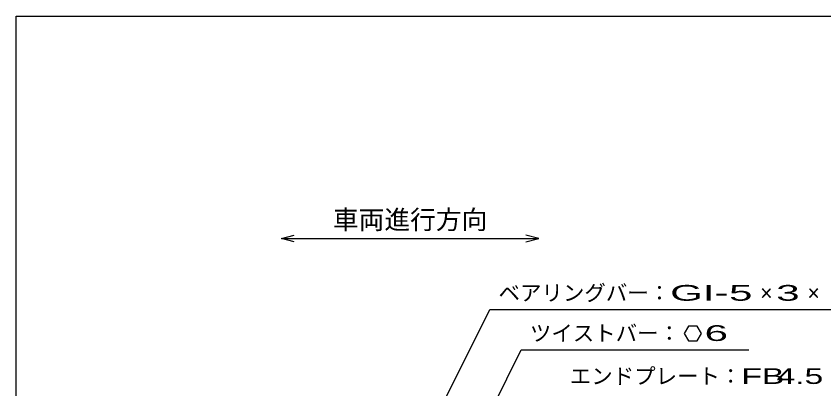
# Model space of a CAD drawing. Units: millimetres, scale not verified. Extents: x -1820 to 1731, y -1282 to 1054.
# Drawn here: x -1729 to -788, y 619 to 1054 of the extents above; entities that cross this region are included whole.
import ezdxf
from ezdxf.enums import TextEntityAlignment as Align

# ---------------------------------------------------------------- set-up
doc = ezdxf.new("R2010")
doc.units = ezdxf.units.MM
doc.header["$LTSCALE"] = 10
doc.layers.add('0_2', color=150, linetype='Continuous', lineweight=25)
doc.layers.add('22', color=4, linetype='Continuous', lineweight=25)
doc.styles.add('ベクトル', font='')
doc.styles.get('ベクトル').set_extended_font_data('ベクトル')

msp = doc.modelspace()

# ---------------------------------------------------------------- linework, layer by layer
at = {"layer": '0_2'}
for p, q in [((-1729, -1146.5), (-1729, 1053.5)), ((-1729, 1053.5), (1731, 1053.5))]:
    msp.add_line(p, q, dxfattribs=at)
at = {"layer": '0_2', "color": 4}
for p, q in [((-1419.83, 794.33), (-1404.83, 798.33)), ((-1404.83, 790.33), (-1419.83, 794.33)), ((-1419.83, 794.33), (-1119.83, 794.33)), ((-1119.83, 794.33), (-1134.83, 798.33)), ((-1134.83, 790.33), (-1119.83, 794.33))]:
    msp.add_line(p, q, dxfattribs=at)
at = {"layer": '22'}
for p, q in [((-1354, 357), (-1176.75, 711.5)), ((-1176.75, 711.5), (-716.75, 711.5)), ((-945.25, 692.27), (-950.25, 683.6)), ((-935.25, 692.26), (-945.25, 692.27)), ((-930.25, 683.5), (-935.25, 692.26)), ((-950.25, 683.6), (-945.25, 674.94)), ((-935.25, 674.94), (-930.25, 683.6)), ((-945.25, 674.94), (-935.25, 674.94)), ((-1281.5, 382), (-1140.25, 664.5)), ((-1140.25, 664.5), (-875.25, 664.5))]:
    msp.add_line(p, q, dxfattribs=at)

# ---------------------------------------------------------------- texts
at = {"layer": '0_2', "color": 2, "style": 'ベクトル'}
msp.add_text('車両進行方向', height=21.99, dxfattribs=at).set_placement((-1359.83, 816.33), align=Align.MIDDLE_LEFT)
at = {"layer": '22', "color": 2, "style": 'ベクトル'}
for s, p in [('ベアリングバー：', (-1166.75, 731)), ('×', (-861.75, 731)), ('×', (-806.75, 731)), ('ツイストバー：', (-1130.25, 684)), ('エンドプレート：', (-1083.75, 634))]:
    msp.add_text(s, height=18.33, dxfattribs=at).set_placement(p, align=Align.MIDDLE_LEFT)
for s, width, p in [('GI-', 2, (-966.75, 731)), (' 5 ', 2, (-911.75, 731)), (' 3 ', 2, (-856.75, 731)), (' 6 ', 2, (-940.25, 684.1)), ('FB', 1.6, (-883.75, 634)), (' 4.5 ', 1.6, (-853.75, 634))]:
    msp.add_text(s, height=18.33, dxfattribs=dict(at, width=width)).set_placement(p, align=Align.MIDDLE_LEFT)

doc.saveas('drawing.dxf')
